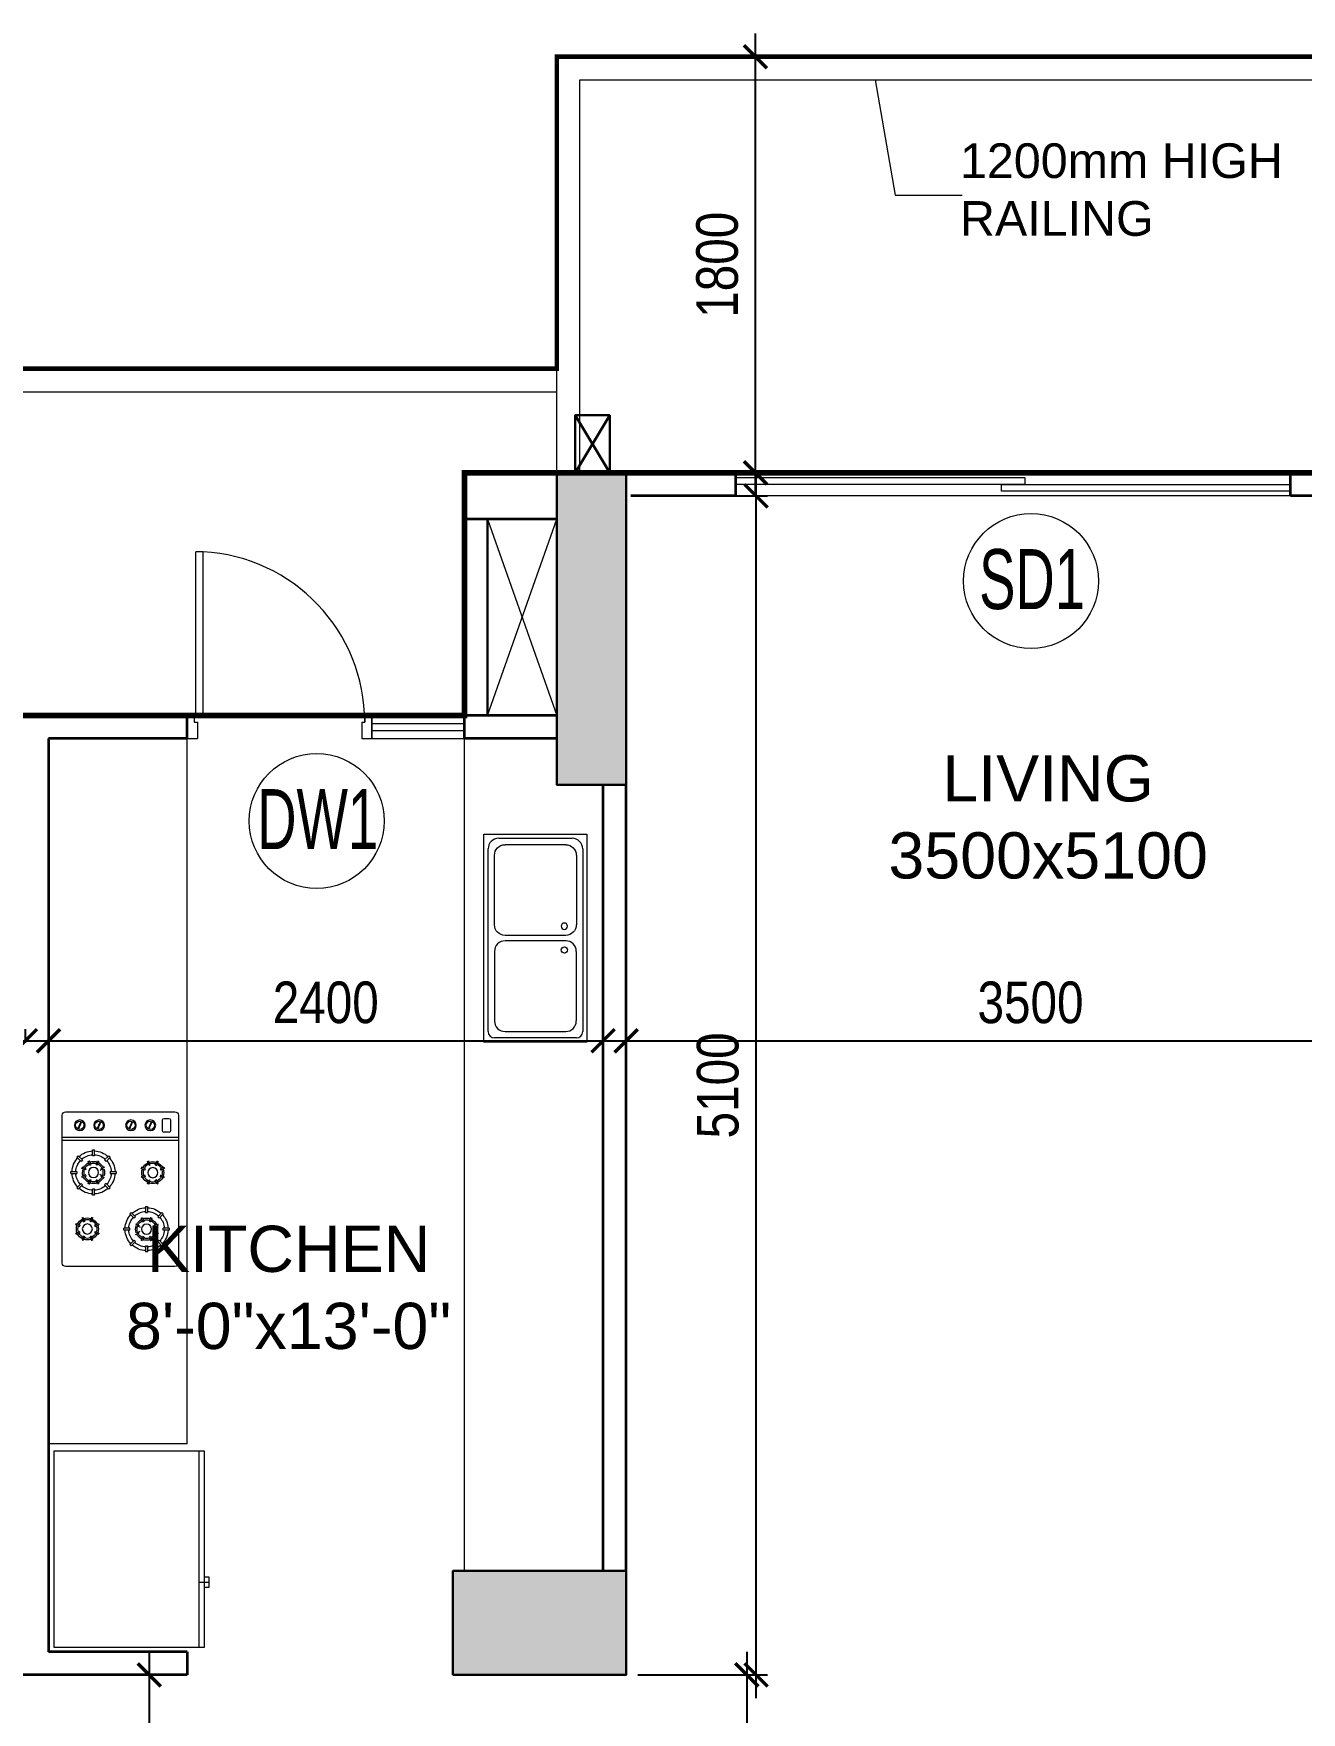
# Model space of a CAD drawing. Header units: millimetres. Extents: x 3650 to 49311, y 3096 to 28325.
# Drawn here: x 35262 to 40749, y 19418 to 26681 of the extents above; entities that cross this region are included whole.
import ezdxf
from ezdxf.enums import TextEntityAlignment as Align

# ---------------------------------------------------------------- set-up
doc = ezdxf.new("R2010")
doc.units = ezdxf.units.MM
for name, color, linetype, lineweight in [('-cutout', 30, 'Continuous', 30), ('13SC1', 7, 'Continuous', 15), ('25GR1', 7, 'Continuous', 15), ('DIM', 23, 'Continuous', 25), ('DIM 02', 13, 'Continuous', 15), ('DOOR', 36, 'Continuous', 15), ('FIXTURE', 8, 'Continuous', 9), ('GPMTAG', 7, 'Continuous', 15), ('HATCH', 8, 'Continuous', 13), ('Railing', 34, 'Continuous', 20), ('S-COLUMN HATCH', 254, 'Continuous', 13), ('S-TYPICAL COLUMN', 240, 'Continuous', 30), ('TEXT', 7, 'Continuous', 20), ('WALL', 40, 'Continuous', 35), ('WIN', 142, 'Continuous', 20)]:
    doc.layers.add(name, color=color, linetype=linetype, lineweight=lineweight)
doc.layers.add('AREA', color=1, linetype='Continuous')
doc.styles.add('arial', font='arial.ttf', dxfattribs={"width": 0.75})
doc.styles.add('ARIAL-NARROW', font='')
doc.styles.get("Standard").update_dxf_attribs({"font": 'arial.ttf'})
doc.styles.add('STYOTY', font='ROMANS.shx', dxfattribs={"width": 0.65, "height": 200})
doc.styles.get('ARIAL-NARROW').set_extended_font_data('Arial Narrow')
doc.dimstyles.new('MM 75', dxfattribs={"dimscale": 100, "dimtxt": 1.8, "dimasz": 1, "dimexe": 0.5, "dimexo": 0.5, "dimgap": 0.75, "dimtad": 1, "dimdec": 4, "dimdsep": 46, "dimtxsty": 'ARIAL-NARROW', "dimblk": 'ARCHTICK', "dimcen": -3, "dimdle": 1, "dimadec": 0, "dimazin": 0, "dimtfac": 1, "dimtdec": 4, "dimtofl": 0, "dimtmove": 1, "dimatfit": 3, "dimfxl": 1, "dimtolj": 1, "dimtzin": 0, "dimlwd": -1, "dimlwe": -1, "dimarcsym": 0})
doc.dimstyles.new('SUB- DIM 2', dxfattribs={"dimscale": 200, "dimtxt": 2, "dimasz": 1, "dimexe": 1, "dimexo": 1, "dimgap": 0.5, "dimtad": 1, "dimdec": 4, "dimrnd": 5, "dimdsep": 46, "dimtxsty": 'arial', "dimblk": 'ARCHTICK', "dimcen": -1.5, "dimdle": 1, "dimadec": 0, "dimazin": 0, "dimtfac": 1, "dimtdec": 4, "dimtofl": 0, "dimtmove": 1, "dimatfit": 3, "dimldrblk": 'DOTSMALL', "dimfxl": 1, "dimtolj": 1, "dimtzin": 0, "dimlwd": 13, "dimlwe": 13, "dimarcsym": 0})

# ---------------------------------------------------------------- blocks, each defined once
blk = doc.blocks.new('G$C249D5FE5')
at = {"layer": 'S-COLUMN HATCH'}
h = blk.add_hatch(color=256, dxfattribs=at)
h.dxf.hatch_style = 1
h.paths.add_polyline_path([(32875, 18325), (32575, 18325), (32575, 16975), (32875, 16975)])
h = blk.add_hatch(color=256, dxfattribs=at)
h.dxf.hatch_style = 1
h.paths.add_polyline_path([(32875, 18325), (32575, 18325), (32575, 16975), (32875, 16975)])
h = blk.add_hatch(color=256, dxfattribs=at)
h.dxf.hatch_style = 1
h.paths.add_polyline_path([(32125, 13125), (32875, 13125), (32875, 13575), (32125, 13575)])
at = {"layer": 'S-TYPICAL COLUMN', "ltscale": 500, "elevation": 0}
for points in [[(32875, 18325), (32575, 18325), (32575, 16975), (32875, 16975)], [(32875, 18325), (32575, 18325), (32575, 16975), (32875, 16975)], [(32125, 13125), (32875, 13125), (32875, 13575), (32125, 13575)], [(32125, 13125), (32875, 13125), (32875, 13575), (32125, 13575)]]:
    blk.add_lwpolyline(points, close=True, dxfattribs=at)
blk = doc.blocks.new('otyd')
at = {"layer": '13SC1', "color": 7}
blk.add_circle((0, 0), 250, dxfattribs=at)
at = {"layer": '25GR1', "color": 1, "true_color": 0xf00000, "style": 'STYOTY', "width": 0.65, "flags": 1}
for tag, p in [('01', (0, -94.2)), ('02', (3.2, -587.9))]:
    blk.add_attdef(tag, text='', height=200, dxfattribs=at).set_placement(p, align=Align.CENTER)
blk = doc.blocks.new('A$C5ED40C61')
for p, q in [((0, 900), (0, 0)), ((445.8, 900), (0, 900)), ((381.7, 881.7), (64.2, 881.7)), ((445.8, 0), (445.8, 900)), ((18.3, 835.8), (18.3, 45.8)), ((45.8, 808.3), (45.8, 507.5)), ((354.2, 854.2), (91.7, 854.2)), ((400, 507.5), (400, 808.3)), ((427.5, 45.8), (427.5, 835.8)), ((91.7, 461.7), (354.2, 461.7)), ((91.7, 438.3), (354.2, 438.3)), ((45.8, 91.7), (45.8, 392.5)), ((400, 392.5), (400, 91.7)), ((0, 0), (445.8, 0)), ((45.8, 18.3), (400, 18.3)), ((354.2, 45.8), (91.7, 45.8))]:
    blk.add_line(p, q)
at = {"extrusion": (0, 0, -1)}
for centre, major_axis, start_param, end_param in [((64.2, 835.8), (-32.4, 32.4), 5.497787, 7.068583), ((381.7, 835.8), (32.4, 32.4), -0.785398, 0.785398), ((91.7, 392.5), (-32.4, 32.4), -0.785398, 0.785398), ((354.2, 392.5), (-32.4, -32.4), 2.356194, 3.926991), ((97.5, 398.7), (-9.72, 9.72), 0.785398, 7.068583), ((91.7, 91.7), (32.4, 32.4), 2.356194, 3.926991), ((354.2, 91.7), (-32.4, 32.4), 2.356194, 3.926991), ((45.8, 45.8), (-19.4, 19.4), 3.926991, 5.497787), ((400, 45.8), (19.4, 19.4), 0.785398, 2.356194)]:
    blk.add_ellipse(centre, major_axis=major_axis, ratio=1, start_param=start_param, end_param=end_param, dxfattribs=at)
for centre, major_axis, start_param, end_param in [((91.7, 808.3), (-32.4, 32.4), -0.785398, 0.785398), ((354.2, 808.3), (32.4, 32.4), 5.497787, 7.068583), ((97.5, 501.3), (-9.72, -9.72), 0.785398, 7.068583), ((91.7, 507.5), (-32.4, -32.4), -0.785398, 0.785398), ((354.2, 507.5), (-32.4, 32.4), 2.356194, 3.926991)]:
    blk.add_ellipse(centre, major_axis=major_axis, ratio=1, start_param=start_param, end_param=end_param)
blk = doc.blocks.new('A$C48195D84-flatten-1')
for p, q in [((0, -628.6), (-850, -628.6)), ((-303.6, -671.4), (-303.6, -650)), ((-282.1, -628.6), (-282.1, -671.4)), ((-260.7, -650), (-260.7, -671.4)), ((-260.7, -671.4), (-303.6, -671.4))]:
    blk.add_line(p, q)
blk.add_lwpolyline([(0, -650), (0, 0), (-850, 0), (-850, -650)], close=True)
blk = doc.blocks.new('A$C38DF52A8-flatten-1')
for p, q in [((0, 14.9), (0, 654.8)), ((14.9, 669.7), (487.4, 669.7)), ((502.3, 654.8), (502.3, 14.9)), ((133.3, 580.1), (133.3, 606)), ((141.6, 580.1), (141.6, 606)), ((39.5, 512.1), (65.4, 512.1)), ((83.5, 556), (65.2, 574.3)), ((65.4, 512.1), (65.4, 503.8)), ((89.4, 561.9), (71.1, 580.2)), ((89.4, 561.9), (83.5, 556)), ((103.5, 518.8), (87.5, 525.5)), ((105.8, 524.3), (89.7, 531)), ((121.1, 539.6), (114.5, 555.7)), ((126.6, 541.9), (120, 558)), ((141.6, 580.1), (133.3, 580.1)), ((148.3, 541.9), (154.9, 558)), ((153.8, 539.6), (160.4, 555.7)), ((177.5, 522), (164.6, 516.6)), ((185.2, 531), (169.1, 524.3)), ((185.5, 561.9), (203.8, 580.2)), ((191.4, 556), (185.5, 561.9)), ((191.4, 556), (209.7, 574.3)), ((209.6, 512.1), (209.6, 503.8)), ((209.6, 512.1), (235.5, 512.1)), ((359.9, 518.1), (343.9, 524.7)), ((362.2, 523.6), (346.1, 530.2)), ((377.5, 538.9), (370.9, 554.9)), ((383, 541.1), (376.4, 557.2)), ((404.7, 541.1), (411.3, 557.2)), ((410.2, 538.9), (416.8, 554.9)), ((441.6, 530.2), (425.5, 523.6)), ((443.8, 524.7), (427.8, 518.1)), ((39.5, 503.8), (65.4, 503.8)), ((83.5, 459.9), (65.2, 441.6)), ((89.4, 454), (71.1, 435.7)), ((83.5, 459.9), (89.4, 454)), ((103.5, 497.2), (87.4, 490.5)), ((105.8, 491.7), (89.7, 485)), ((114.5, 460.2), (121.1, 476.3)), ((120, 458), (126.6, 474)), ((133.3, 410), (133.3, 435.8)), ((141.6, 435.8), (133.3, 435.8)), ((141.6, 410), (141.6, 435.8)), ((155, 458), (148.3, 474)), ((160.5, 460.2), (153.8, 476.3)), ((177.5, 494), (164.6, 499.3)), ((185.2, 485), (169.1, 491.7)), ((191.4, 459.9), (185.5, 454)), ((185.5, 454), (203.8, 435.7)), ((191.4, 459.9), (209.7, 441.6)), ((209.6, 503.8), (235.5, 503.8)), ((359.9, 496.4), (343.8, 489.7)), ((362.2, 490.9), (346.1, 484.2)), ((370.9, 459.5), (377.5, 475.6)), ((376.4, 457.2), (383, 473.3)), ((411.4, 457.2), (404.7, 473.3)), ((416.9, 459.5), (410.2, 475.6)), ((441.6, 484.2), (425.5, 490.9)), ((443.9, 489.7), (427.8, 496.4)), ((87.7, 311.3), (94.4, 295.2)), ((93.2, 313.5), (99.9, 297.5)), ((128.2, 313.5), (121.6, 297.5)), ((133.7, 311.3), (127.1, 295.2)), ((313.1, 310.9), (294.9, 329.1)), ((319, 316.7), (300.8, 335)), ((313.1, 310.9), (319, 316.7)), ((344.1, 310.5), (350.8, 294.4)), ((349.6, 312.8), (356.3, 296.7)), ((362.9, 360.8), (362.9, 334.9)), ((362.9, 334.9), (371.3, 334.9)), ((371.3, 360.8), (371.3, 334.9)), ((384.6, 312.8), (377.9, 296.7)), ((390.1, 310.5), (383.4, 294.4)), ((415.2, 316.7), (433.5, 335)), ((421.1, 310.9), (415.2, 316.7)), ((421.1, 310.9), (439.3, 329.1)), ((60.7, 281), (76.8, 274.3)), ((60.7, 246), (76.8, 252.7)), ((63, 286.5), (79.1, 279.8)), ((63, 240.5), (79.1, 247.2)), ((94.4, 231.9), (87.7, 215.8)), ((99.9, 229.6), (93.2, 213.5)), ((121.5, 229.6), (128.2, 213.5)), ((127, 231.9), (133.7, 215.8)), ((142.4, 279.8), (158.5, 286.5)), ((142.4, 247.2), (158.4, 240.5)), ((144.6, 252.7), (160.7, 246)), ((144.7, 274.3), (160.7, 281)), ((294.9, 266.9), (269.1, 266.9)), ((294.9, 258.6), (269.1, 258.6)), ((294.9, 258.6), (294.9, 266.9)), ((319.4, 285.7), (335.5, 279.1)), ((319.4, 239.8), (335.5, 246.4)), ((327.1, 276.7), (340, 271.4)), ((327.1, 248.8), (340, 254.1)), ((350.8, 231.1), (344.1, 215)), ((356.3, 228.8), (349.6, 212.8)), ((377.9, 228.8), (384.6, 212.8)), ((383.4, 231.1), (390.1, 215)), ((398.7, 246.4), (414.8, 239.8)), ((398.8, 279.1), (414.8, 285.7)), ((401, 273.6), (417.1, 280.2)), ((401, 251.9), (417.1, 245.3)), ((439.2, 258.6), (439.2, 266.9)), ((465.1, 266.9), (439.2, 266.9)), ((465.1, 258.6), (439.2, 258.6)), ((313.1, 214.7), (294.9, 196.4)), ((319, 208.8), (300.8, 190.5)), ((313.1, 214.7), (319, 208.8)), ((362.9, 190.6), (371.3, 190.6)), ((362.9, 190.6), (362.9, 164.8)), ((371.3, 190.6), (371.3, 164.8)), ((415.2, 208.8), (421.1, 214.7)), ((415.2, 208.8), (433.5, 190.5)), ((421.1, 214.7), (439.3, 196.4)), ((0, 125), (502.3, 125)), ((0, 110.1), (0, 125)), ((502.3, 110.1), (0, 110.1)), ((33.7, 36.3), (33.7, 81.7)), ((41.2, 89.1), (61.5, 89.1)), ((68.9, 81.7), (68.9, 36.3)), ((127.1, 75.6), (112.9, 42.8)), ((129.8, 74.5), (115.6, 41.6)), ((210.8, 75.6), (196.6, 42.8)), ((213.5, 74.5), (199.3, 41.6)), ((348.7, 75.6), (334.5, 42.8)), ((351.5, 74.5), (337.3, 41.6)), ((432.4, 75.6), (418.3, 42.8)), ((435.2, 74.5), (421, 41.6)), ((502.3, 125), (502.3, 110.1)), ((61.5, 28.9), (41.2, 28.9)), ((487.4, 0), (14.9, 0))]:
    blk.add_line(p, q)
at = {"extrusion": (0, 0, -1)}
for centre, major_axis, start_param, end_param in [((14.9, 654.8), (10.5, 10.5), 3.926991, 5.497787), ((487.4, 654.8), (10.5, -10.5), 3.926989, 5.497786), ((137.5, 508), (65.8, -65.8), 3.186407, 3.882176), ((137.5, 508), (54.4, 54.4), 4.766625, 5.443551), ((137.5, 508), (69.3, -69.3), 3.884456, 3.969525), ((137.5, 508), (65.8, 65.8), 5.542602, 6.238371), ((137.5, 508), (54.4, -54.4), 3.981227, 4.658153), ((137.5, 508), (69.3, -69.3), 2.31366, 2.398729), ((137.5, 508), (65.8, -65.8), 2.401009, 3.096778), ((137.5, 508), (54.4, 54.4), 3.981227, 4.658153), ((137.5, 508), (69.3, 69.3), 4.669854, 4.754924), ((137.5, 508), (37.5, -37.5), 2.693228, 2.805648), ((137.5, 508), (33.7, -33.7), 2.026485, 2.687022), ((137.5, 508), (33.7, -33.7), 2.811975, 3.472158), ((137.5, 508), (28.9, -28.9), 2.036898, 2.676795), ((137.5, 508), (28.9, -28.9), 2.822404, 3.461887), ((137.5, 508), (25.2, 25.2), 4.236821, 4.404182), ((137.5, 508), (37.5, 37.5), 5.049187, 5.161606), ((137.5, 508), (15.4, -15.4), 0.785398, 7.068583), ((137.5, 508), (25.2, -25.2), 3.451071, 3.618432), ((137.5, 508), (33.7, -33.7), 3.597111, 4.257093), ((137.5, 508), (28.9, 28.9), 5.178292, 5.817541), ((137.5, 508), (25.2, 25.2), 5.806644, 5.974006), ((137.5, 508), (37.5, 37.5), 5.83401, 5.94643), ((137.5, 508), (28.9, 28.9), 5.96315, 6.602482), ((137.5, 508), (33.7, 33.7), 5.952842, 6.612895), ((137.5, 508), (25.2, -25.2), 5.020719, 5.188081), ((137.5, 508), (30, 30), 0.336028, 0.448447), ((137.5, 508), (28.9, 28.9), 0.464905, 1.104587), ((137.5, 508), (33.7, 33.7), 0.454663, 1.115015), ((137.5, 508), (54.4, -54.4), 4.766625, 5.443551), ((137.5, 508), (69.3, -69.3), 4.669854, 4.754924), ((137.5, 508), (65.8, -65.8), 4.757204, 5.452973), ((137.5, 508), (69.3, 69.3), 0.742864, 0.827933), ((393.8, 507.2), (37.5, 37.5), 4.264024, 4.376444), ((393.8, 507.2), (33.7, 33.7), 3.597281, 4.257819), ((393.8, 507.2), (33.7, 33.7), 4.382772, 5.042954), ((393.8, 507.2), (28.9, 28.9), 3.607694, 4.247591), ((393.8, 507.2), (28.9, -28.9), 2.822404, 3.461887), ((393.8, 507.2), (25.2, 25.2), 4.236821, 4.404182), ((393.8, 507.2), (37.5, -37.5), 3.47839, 3.59081), ((393.8, 507.2), (15.4, -15.4), 0.785398, 7.068583), ((393.8, 507.2), (25.2, 25.2), 5.021867, 5.189229), ((393.8, 507.2), (33.7, 33.7), 5.167907, 5.827889), ((393.8, 507.2), (28.9, -28.9), 3.607499, 4.246748), ((393.8, 507.2), (25.2, -25.2), 4.235848, 4.403209), ((393.8, 507.2), (37.5, -37.5), 4.263372, 4.375791), ((393.8, 507.2), (28.9, 28.9), 5.96315, 6.602482), ((393.8, 507.2), (33.7, -33.7), 4.382046, 5.042098), ((393.8, 507.2), (25.2, 25.2), 0.30833, 0.475692), ((393.8, 507.2), (28.9, 28.9), 0.464905, 1.104587), ((393.8, 507.2), (33.7, 33.7), 0.454663, 1.115015), ((393.8, 507.2), (37.5, 37.5), 0.336028, 0.448447), ((137.5, 508), (65.8, 65.8), 3.186407, 3.882176), ((137.5, 508), (54.4, 54.4), 3.195829, 3.872755), ((137.5, 508), (69.3, 69.3), 3.099058, 3.184127), ((137.5, 508), (65.8, -65.8), 0.830213, 1.525982), ((137.5, 508), (54.4, 54.4), 2.410431, 3.087356), ((137.5, 508), (37.5, 37.5), 3.478543, 3.590963), ((137.5, 508), (33.7, 33.7), 2.811491, 3.472328), ((137.5, 508), (28.9, -28.9), 1.251042, 1.891289), ((137.5, 508), (25.2, 25.2), 3.451299, 3.618661), ((137.5, 508), (37.5, 37.5), 2.692792, 2.805212), ((137.5, 508), (25.2, 25.2), 2.665374, 2.832736), ((137.5, 508), (33.7, 33.7), 2.025629, 2.686537), ((137.5, 508), (28.9, -28.9), 0.465104, 1.105433), ((137.5, 508), (54.4, -54.4), 0.054236, 0.731162), ((137.5, 508), (65.8, 65.8), 1.615611, 2.31138), ((137.5, 508), (25.2, 25.2), 1.879355, 2.046717), ((137.5, 508), (37.5, 37.5), 1.906977, 2.019397), ((137.5, 508), (28.9, -28.9), 5.962585, 6.60268), ((137.5, 508), (33.7, 33.7), 1.239969, 1.900676), ((137.5, 508), (25.2, -25.2), 5.805994, 5.973356), ((137.5, 508), (30, 30), 1.121343, 1.233763), ((137.5, 508), (54.4, -54.4), 5.552023, 6.228949), ((137.5, 508), (69.3, -69.3), 6.240651, 6.32572), ((137.5, 508), (65.8, -65.8), 5.542602, 6.238371), ((393.8, 507.2), (37.5, -37.5), 1.907747, 2.020167), ((393.8, 507.2), (33.7, 33.7), 2.811491, 3.472328), ((393.8, 507.2), (28.9, 28.9), 2.821838, 3.462086), ((393.8, 507.2), (25.2, 25.2), 3.451299, 3.618661), ((393.8, 507.2), (37.5, -37.5), 1.121996, 1.234415), ((393.8, 507.2), (25.2, -25.2), 1.094578, 1.261939), ((393.8, 507.2), (33.7, 33.7), 2.025629, 2.686537), ((393.8, 507.2), (28.9, 28.9), 2.0359, 2.676229), ((393.8, 507.2), (25.2, -25.2), 0.308559, 0.47592), ((393.8, 507.2), (37.5, -37.5), 0.336181, 0.448601), ((393.8, 507.2), (28.9, -28.9), 5.962585, 6.60268), ((393.8, 507.2), (33.7, 33.7), 1.239969, 1.900676), ((393.8, 507.2), (25.2, -25.2), 5.805994, 5.973356), ((393.8, 507.2), (37.5, 37.5), 1.121343, 1.233763), ((137.5, 508), (69.3, 69.3), 2.31366, 2.398729), ((110.7, 263.5), (33.7, 33.7), 4.381561, 5.042269), ((110.7, 263.5), (28.9, -28.9), 2.820992, 3.461088), ((110.7, 263.5), (37.5, -37.5), 3.477774, 3.590193), ((110.7, 263.5), (25.2, 25.2), 5.020948, 5.188309), ((110.7, 263.5), (33.7, 33.7), 5.167222, 5.82813), ((110.7, 263.5), (28.9, -28.9), 3.606696, 4.247026), ((110.7, 263.5), (25.2, -25.2), 4.236171, 4.403532), ((110.7, 263.5), (37.5, 37.5), 5.834385, 5.946804), ((110.7, 263.5), (28.9, -28.9), 4.392635, 5.032882), ((110.7, 263.5), (33.7, 33.7), 5.953083, 6.613921), ((367.1, 262.8), (65.8, 65.8), 3.971805, 4.667574), ((367.1, 262.8), (54.4, -54.4), 2.410431, 3.087356), ((367.1, 262.8), (69.3, 69.3), 4.669854, 4.754924), ((367.1, 262.8), (65.8, -65.8), 3.186407, 3.882176), ((367.1, 262.8), (54.4, -54.4), 3.195829, 3.872755), ((367.1, 262.8), (33.7, 33.7), 4.381561, 5.042269), ((367.1, 262.8), (28.9, -28.9), 2.820992, 3.461088), ((367.1, 262.8), (37.5, 37.5), 5.04857, 5.160989), ((367.1, 262.8), (25.2, 25.2), 5.020948, 5.188309), ((367.1, 262.8), (33.7, -33.7), 3.596425, 4.257334), ((367.1, 262.8), (28.9, 28.9), 5.177493, 5.817822), ((367.1, 262.8), (69.3, 69.3), 5.455253, 5.540322), ((367.1, 262.8), (65.8, 65.8), 5.542602, 6.238371), ((367.1, 262.8), (54.4, 54.4), 5.552023, 6.228949), ((367.1, 262.8), (25.2, 25.2), 5.806967, 5.974328), ((367.1, 262.8), (37.5, -37.5), 4.263588, 4.376008), ((367.1, 262.8), (28.9, -28.9), 4.392635, 5.032882), ((367.1, 262.8), (33.7, 33.7), 5.953083, 6.613921), ((367.1, 262.8), (54.4, 54.4), 0.054236, 0.731162), ((367.1, 262.8), (69.3, -69.3), 4.669854, 4.754924), ((367.1, 262.8), (65.8, 65.8), 0.044815, 0.740584), ((110.7, 263.5), (37.5, -37.5), 2.692139, 2.804559), ((110.7, 263.5), (37.5, -37.5), 1.906824, 2.019244), ((110.7, 263.5), (33.7, 33.7), 3.596255, 4.256608), ((110.7, 263.5), (33.7, 33.7), 2.81125, 3.471302), ((110.7, 263.5), (28.9, 28.9), 3.606498, 4.24618), ((110.7, 263.5), (28.9, -28.9), 1.250761, 1.890093), ((110.7, 263.5), (25.2, -25.2), 2.664401, 2.831763), ((110.7, 263.5), (25.2, -25.2), 1.879127, 2.046488), ((110.7, 263.5), (15.4, -15.4), 0.785398, 7.068583), ((110.7, 263.5), (25.2, -25.2), 1.094255, 1.261617), ((110.7, 263.5), (33.7, -33.7), 0.455519, 1.1155), ((110.7, 263.5), (28.9, -28.9), 0.465903, 1.105152), ((110.7, 263.5), (25.2, 25.2), 1.880274, 2.047636), ((110.7, 263.5), (28.9, -28.9), 5.963996, 6.60348), ((110.7, 263.5), (33.7, -33.7), 5.953568, 6.613751), ((110.7, 263.5), (25.2, -25.2), 5.022095, 5.189457), ((110.7, 263.5), (25.2, 25.2), 1.095228, 1.26259), ((110.7, 263.5), (28.9, -28.9), 5.178491, 5.818387), ((110.7, 263.5), (33.7, -33.7), 5.168078, 5.828615), ((110.7, 263.5), (37.5, -37.5), 5.834821, 5.94724), ((110.7, 263.5), (37.5, 37.5), 0.336951, 0.44937), ((367.1, 262.8), (69.3, -69.3), 2.31366, 2.398729), ((367.1, 262.8), (65.8, -65.8), 1.615611, 2.31138), ((367.1, 262.8), (54.4, 54.4), 3.195829, 3.872755), ((367.1, 262.8), (33.7, 33.7), 3.596255, 4.256608), ((367.1, 262.8), (33.7, 33.7), 2.81125, 3.471302), ((367.1, 262.8), (28.9, 28.9), 3.606498, 4.24618), ((367.1, 262.8), (30, -30), 2.692139, 2.804559), ((367.1, 262.8), (30, -30), 1.906824, 2.019244), ((367.1, 262.8), (28.9, 28.9), 2.821558, 3.460889), ((367.1, 262.8), (25.2, 25.2), 4.235198, 4.402559), ((367.1, 262.8), (25.2, 25.2), 3.449923, 3.617285), ((367.1, 262.8), (15.4, 15.4), 2.35619449018949, 8.639379797369077), ((367.1, 262.8), (25.2, -25.2), 1.094255, 1.261617), ((367.1, 262.8), (28.9, 28.9), 2.0367, 2.675949), ((367.1, 262.8), (25.2, -25.2), 0.309478, 0.47684), ((367.1, 262.8), (28.9, -28.9), 5.963996, 6.60348), ((367.1, 262.8), (33.7, -33.7), 5.953568, 6.613751), ((367.1, 262.8), (25.2, 25.2), 1.095228, 1.26259), ((367.1, 262.8), (25.2, 25.2), 0.309706, 0.477068), ((367.1, 262.8), (28.9, -28.9), 5.178491, 5.818387), ((367.1, 262.8), (33.7, 33.7), 0.455689, 1.116226), ((367.1, 262.8), (37.5, 37.5), 0.336951, 0.44937), ((367.1, 262.8), (37.5, -37.5), 5.834821, 5.94724), ((367.1, 262.8), (54.4, -54.4), 5.552023, 6.228949), ((367.1, 262.8), (65.8, -65.8), 5.542602, 6.238371), ((367.1, 262.8), (69.3, -69.3), 5.455253, 5.540322), ((110.7, 263.5), (37.5, 37.5), 2.692575, 2.804995), ((110.7, 263.5), (37.5, -37.5), 0.336798, 0.449217), ((367.1, 262.8), (69.3, -69.3), 1.528262, 1.613331), ((367.1, 262.8), (65.8, 65.8), 2.401009, 3.096778), ((367.1, 262.8), (54.4, -54.4), 0.839634, 1.51656), ((367.1, 262.8), (37.5, -37.5), 1.121779, 1.234199), ((367.1, 262.8), (33.7, 33.7), 2.026315, 2.686297), ((367.1, 262.8), (69.3, -69.3), 0.742864, 0.827933), ((367.1, 262.8), (54.4, 54.4), 1.625033, 2.301958), ((367.1, 262.8), (65.8, -65.8), 0.044815, 0.740584), ((367.1, 262.8), (37.5, 37.5), 1.907594, 2.020014), ((367.1, 262.8), (69.3, 69.3), 1.528262, 1.613331), ((41.2, 81.7), (5.26, 5.26), 3.926991, 5.497787), ((61.5, 81.7), (5.26, -5.26), 3.926991, 5.497787), ((121.3, 58.6), (16.4, -16.4), 0.78538, 7.068565), ((121.3, 58.6), (12.7, -12.7), 1.27595, 4.251633), ((121.3, 58.6), (12.7, -12.7), 4.417543, 7.393226), ((205.1, 58.6), (16.4, -16.4), 0.785398, 7.068583), ((205.1, 58.6), (12.7, -12.7), 1.27595, 4.251633), ((205.1, 58.6), (12.7, -12.7), 4.417543, 7.393226), ((343, 58.6), (16.4, -16.4), 0.785398, 7.068583), ((343, 58.6), (12.7, 12.7), 2.846747, 5.822429), ((343, 58.6), (12.7, 12.7), 5.988339, 8.964022), ((426.7, 58.6), (16.4, -16.4), 0.78538, 7.068565), ((426.7, 58.6), (12.7, 12.7), 2.846747, 5.822429), ((426.7, 58.6), (12.7, 12.7), 5.988339, 8.964022), ((14.9, 14.9), (10.5, -10.5), 0.785398, 2.356194), ((41.2, 36.3), (5.26, -5.26), 0.785398, 2.356194), ((61.5, 36.3), (5.26, 5.26), 0.785398, 2.356194), ((487.4, 14.9), (10.5, 10.5), 0.785398, 2.356194)]:
    blk.add_ellipse(centre, major_axis=major_axis, ratio=1, start_param=start_param, end_param=end_param, dxfattribs=at)
blk = doc.blocks.new('d900')
for p, q in [((42.4, 115), (42.4, 908.9)), ((77.4, 908.9), (42.4, 908.9)), ((77.4, 115), (77.4, 908.9)), ((0, 115), (35, 115)), ((0, 115), (0, 0)), ((35, 115), (35, 80)), ((42.4, 115), (77.4, 115)), ((865, 115), (865, 80)), ((865, 115), (900, 115)), ((900, 115), (900, 0)), ((0, 0), (50, 0)), ((35, 80), (50, 80)), ((50, 80), (50, 0)), ((850, 80), (865, 80)), ((850, 80), (850, 0)), ((850, 0), (900, 0))]:
    blk.add_line(p, q)
blk.add_arc((35, 80), 830, 0, 87.07135)
blk = doc.blocks.new('G$C30D462EE')
at = {"layer": 'DOOR', "ltscale": 0.6}
blk.add_line((-9510, 8100), (-10310, 8100), dxfattribs=at)
at = {"layer": 'FIXTURE'}
for p, q in [((-10310, 4950), (-10310, 8000)), ((-9110, 4400, 0), (-9110, 8000)), ((-10310, 4950), (-10910, 4950))]:
    blk.add_line(p, q, dxfattribs=at)
at = {"layer": 'HATCH', "linetype": 'Continuous'}
for p, q in [((-9010, 8100, 0), (-8710, 8950, 0)), ((-9010, 8950, 0), (-8710, 8100, 0))]:
    blk.add_line(p, q, dxfattribs=at)
at = {"layer": 'Railing'}
for p, q in [((-8710, 9150), (-8710, 10950)), ((-8710, 10950, 0), (750, 10950, 0)), ((-8610, 9150), (-8610, 10850)), ((-8610, 10850, 0), (650, 10850, 0)), ((-15260, 9600), (-8710, 9600)), ((-15260, 9500), (-8710, 9500)), ((-9110, 8100, 0), (-9110, 8950, 0)), ((-9010, 8100, 0), (-9010, 8950, 0))]:
    blk.add_line(p, q, dxfattribs=at)
at = {"layer": 'WALL'}
for p, q in [((-9110, 8950, 0), (-9110, 9150, 0)), ((-8710, 9150, 0), (-9110, 9150, 0)), ((-7935, 9150), (-8710, 9150)), ((-7935, 9050), (-7935, 9150)), ((-5535, 9150), (-4195, 9150)), ((-5535, 9050), (-5535, 9150)), ((-7935, 9050), (-8390, 9050)), ((-4910, 9050), (-5535, 9050)), ((-8710, 8950, 0), (-9110, 8950, 0)), ((-10310, 8100), (-11485, 8100)), ((-10310, 8100), (-10410, 8100)), ((-10310, 8000), (-10310, 8100)), ((-8710, 8100, 0), (-9110, 8100)), ((-9110, 8000), (-9110, 8100)), ((-10310, 8000), (-10910, 8000)), ((-10910, 8000), (-10910, 4050)), ((-8710, 8000, 0), (-9110, 8000)), ((-8510, 4400, 0), (-8510, 7800, 0)), ((-8410, 4400, 0), (-8410, 7800, 0)), ((-10310, 4050), (-10910, 4050)), ((-10310, 4050), (-10310, 3950)), ((-10310, 3950), (-11110, 3950))]:
    blk.add_line(p, q, dxfattribs=at)
at = {"layer": 'WIN'}
for p, q in [((-5535, 9150), (-7935, 9150)), ((-5535, 9050), (-7935, 9050)), ((-9510, 8000), (-9510, 8100)), ((-9510, 8100), (-9110, 8100)), ((-9510, 8065), (-9110, 8065)), ((-9510, 8035), (-9110, 8035)), ((-9510, 8000), (-9110, 8000))]:
    blk.add_line(p, q, dxfattribs=at)
for points in [[(-7935, 9100), (-7935, 9130), (-6685, 9130), (-6685, 9100)], [(-6785, 9070), (-6785, 9100), (-5535, 9100), (-5535, 9070)]]:
    blk.add_lwpolyline(points, close=True, dxfattribs=at)
at = {"layer": 'DOOR', "ltscale": 0.6, "xscale": 0.8888888888886131, "yscale": 0.8888888888886131, "zscale": 0.8888888888886131}
blk.add_blockref('d900', (-10310, 8000), dxfattribs=at)
at = {"layer": 'FIXTURE', "xscale": -1}
blk.add_blockref('A$C5ED40C61', (-8579.8, 6687.2, 0), dxfattribs=at)
at = {"layer": 'FIXTURE', "rotation": 180}
blk.add_blockref('A$C38DF52A8-flatten-1', (-10347.9, 6386.1), dxfattribs=at)
at = {"layer": 'FIXTURE', "xscale": -1, "rotation": 89.99999999999899}
blk.add_blockref('A$C48195D84-flatten-1', (-10885.9, 4068.5), dxfattribs=at)
blk = doc.blocks.new('_ArchTick')
at = {"color": 0, "linetype": 'ByBlock', "const_width": 0.15}
blk.add_lwpolyline([(-0.5, -0.5), (0.5, 0.5)], dxfattribs=at)
blk = doc.blocks.new('*D216')
at = {"layer": 'Defpoints', "color": 0}
for p in [(37726.3, 22323.8), (35326.3, 22202.7, 0), (37726.3, 22162.4, 0)]:
    blk.add_point(p, dxfattribs=at)
at = {"layer": 'DIM'}
for p, q in [((35326.3, 22252.7), (35326.3, 22373.8)), ((37726.3, 22212.4), (37726.3, 22373.8)), ((35226.3, 22323.8), (37826.3, 22323.8))]:
    blk.add_line(p, q, dxfattribs=at)
at = {"layer": 'DIM', "xscale": 100, "yscale": 100, "zscale": 100, "rotation": 180}
blk.add_blockref('_ArchTick', (35326.3, 22323.8), dxfattribs=at)
at = {"layer": 'DIM', "xscale": 100, "yscale": 100, "zscale": 100}
blk.add_blockref('_ArchTick', (37726.3, 22323.8), dxfattribs=at)
at = {"layer": 'DIM', "color": 3, "insert": (36526.3, 22488.8), "char_height": 180, "attachment_point": 5, "style": 'ARIAL-NARROW'}
blk.add_mtext('\\A1;2400', dxfattribs=at)
blk = doc.blocks.new('*D217')
at = {"layer": 'Defpoints', "color": 0}
for p in [(41326.3, 22323.8), (37826.3, 22162.4, 0), (41326.3, 22186.3, 0)]:
    blk.add_point(p, dxfattribs=at)
at = {"layer": 'DIM'}
for p, q in [((37826.3, 22212.4), (37826.3, 22373.8)), ((41326.3, 22236.3), (41326.3, 22373.8)), ((37726.3, 22323.8), (41426.3, 22323.8))]:
    blk.add_line(p, q, dxfattribs=at)
at = {"layer": 'DIM', "xscale": 100, "yscale": 100, "zscale": 100, "rotation": 180}
blk.add_blockref('_ArchTick', (37826.3, 22323.8), dxfattribs=at)
at = {"layer": 'DIM', "xscale": 100, "yscale": 100, "zscale": 100}
blk.add_blockref('_ArchTick', (41326.3, 22323.8), dxfattribs=at)
at = {"layer": 'DIM', "color": 3, "insert": (39576.3, 22488.8), "char_height": 180, "attachment_point": 5, "style": 'ARIAL-NARROW'}
blk.add_mtext('\\A1;3500', dxfattribs=at)
blk = doc.blocks.new('*D224')
at = {"layer": 'Defpoints', "color": 0}
for p in [(35321.7, 19580.7, 0), (35321.7, 18080.7, 0), (35762.3, 18080.7)]:
    blk.add_point(p, dxfattribs=at)
at = {"layer": 'DIM'}
for p, q in [((35762.3, 19680.7), (35762.3, 17980.7)), ((35371.7, 19580.7), (35812.3, 19580.7)), ((35371.7, 18080.7), (35812.3, 18080.7))]:
    blk.add_line(p, q, dxfattribs=at)
at = {"layer": 'DIM', "xscale": 100, "yscale": 100, "zscale": 100}
for p, rotation in [((35762.3, 19580.7), 90), ((35762.3, 18080.7), 270)]:
    blk.add_blockref('_ArchTick', p, dxfattribs=dict(at, rotation=rotation))
at = {"layer": 'DIM', "color": 3, "insert": (35597.3, 18830.7), "char_height": 180, "attachment_point": 5, "rotation": 90, "style": 'ARIAL-NARROW'}
blk.add_mtext('\\A1;1500', dxfattribs=at)
blk = doc.blocks.new('*D228')
at = {"layer": 'Defpoints', "color": 0}
for p in [(35226.3, 22323.8), (31876.3, 22265.3, 0), (35226.3, 22265.3, 0)]:
    blk.add_point(p, dxfattribs=at)
at = {"layer": 'DIM'}
for p, q in [((31876.3, 22315.3), (31876.3, 22373.8)), ((35226.3, 22315.3), (35226.3, 22373.8)), ((31776.3, 22323.8), (35326.3, 22323.8))]:
    blk.add_line(p, q, dxfattribs=at)
at = {"layer": 'DIM', "xscale": 100, "yscale": 100, "zscale": 100, "rotation": 180}
blk.add_blockref('_ArchTick', (31876.3, 22323.8), dxfattribs=at)
at = {"layer": 'DIM', "xscale": 100, "yscale": 100, "zscale": 100}
blk.add_blockref('_ArchTick', (35226.3, 22323.8), dxfattribs=at)
at = {"layer": 'DIM', "color": 3, "insert": (33551.3, 22488.8), "char_height": 180, "attachment_point": 5, "style": 'ARIAL-NARROW'}
blk.add_mtext('\\A1;3350', dxfattribs=at)
blk = doc.blocks.new('*D231')
at = {"layer": 'Defpoints', "color": 0}
for p in [(37826.3, 24680.7, 0), (38388.6, 24680.7), (37826.3, 19580.7, 0)]:
    blk.add_point(p, dxfattribs=at)
at = {"layer": 'DIM'}
for p, q in [((38388.6, 19480.7), (38388.6, 24780.7)), ((37876.3, 24680.7), (38438.6, 24680.7)), ((37876.3, 19580.7), (38438.6, 19580.7))]:
    blk.add_line(p, q, dxfattribs=at)
at = {"layer": 'DIM', "xscale": 100, "yscale": 100, "zscale": 100}
for p, rotation in [((38388.6, 24680.7), 90), ((38388.6, 19580.7), 270)]:
    blk.add_blockref('_ArchTick', p, dxfattribs=dict(at, rotation=rotation))
at = {"layer": 'DIM', "color": 3, "insert": (38223.6, 22130.7), "char_height": 180, "attachment_point": 5, "rotation": 90, "style": 'ARIAL-NARROW'}
blk.add_mtext('\\A1;5100', dxfattribs=at)
blk = doc.blocks.new('*D232')
at = {"layer": 'Defpoints', "color": 0}
for p in [(37826.3, 19580.7, 0), (37998, 15730.7, 0), (38348.7, 15730.7)]:
    blk.add_point(p, dxfattribs=at)
at = {"layer": 'DIM'}
for p, q in [((38348.7, 19680.7), (38348.7, 15630.7)), ((37876.3, 19580.7), (38398.7, 19580.7)), ((38048, 15730.7), (38398.7, 15730.7))]:
    blk.add_line(p, q, dxfattribs=at)
at = {"layer": 'DIM', "xscale": 100, "yscale": 100, "zscale": 100}
for p, rotation in [((38348.7, 19580.7), 90), ((38348.7, 15730.7), 270)]:
    blk.add_blockref('_ArchTick', p, dxfattribs=dict(at, rotation=rotation))
at = {"layer": 'DIM', "color": 3, "insert": (38183.7, 17655.7), "char_height": 180, "attachment_point": 5, "rotation": 90, "style": 'ARIAL-NARROW'}
blk.add_mtext('\\A1;3850', dxfattribs=at)
blk = doc.blocks.new('*D316')
at = {"layer": 'Defpoints', "color": 0}
for p in [(38385.9, 26580.7), (38569, 26580.7, 0), (38569, 24780.7, 0)]:
    blk.add_point(p, dxfattribs=at)
at = {"layer": 'DIM'}
for p, q in [((38385.9, 24680.7), (38385.9, 26680.7)), ((38519, 26580.7), (38335.9, 26580.7)), ((38519, 24780.7), (38335.9, 24780.7))]:
    blk.add_line(p, q, dxfattribs=at)
at = {"layer": 'DIM', "xscale": 100, "yscale": 100, "zscale": 100}
for p, rotation in [((38385.9, 26580.7), 90), ((38385.9, 24780.7), 270)]:
    blk.add_blockref('_ArchTick', p, dxfattribs=dict(at, rotation=rotation))
at = {"layer": 'DIM', "color": 3, "insert": (38220.9, 25680.7), "char_height": 180, "attachment_point": 5, "rotation": 90, "style": 'ARIAL-NARROW'}
blk.add_mtext('\\A1;1800', dxfattribs=at)
blk = doc.blocks.new('G$CFD200602')
at = {"layer": 'AREA', "const_width": 25}
blk.add_lwpolyline([(18433.47905, 19921.99803), (8573.47905, 19921.99803), (8573.47905, 18871.99803), (2423.47905, 18871.99803), (2423.47905, 20371.99803), (1033.47905, 20371.99803)], dxfattribs=at)
blk = doc.blocks.new('_DotSmall')
at = {"color": 0, "linetype": 'ByBlock', "const_width": 0.5}
blk.add_lwpolyline([(-0.0625, 0, 1), (0.0625, 0, 1)], format="xyb", close=True, dxfattribs=at)
blk = doc.blocks.new('G$CA3970B29')
at = {"layer": 'TEXT', "ltscale": 500, "insert": (-7715.4, 1425.2, 0), "char_height": 150, "width": 1882.654, "attachment_point": 1}
blk.add_mtext('\\pxql;1200mm HIGH RAILING', dxfattribs=at)
at = {"layer": 'TEXT', "ltscale": 500, "has_arrowhead": 0}
blk.add_leader([(-8081.7, 1700, 0), (-7995.9, 1201.2, 0), (-7706.2, 1201.2, 0)], dimstyle='SUB- DIM 2', override={"dimgap": 0.5, "dimtad": 0}, dxfattribs=at)

msp = doc.modelspace()

# ---------------------------------------------------------------- linework, layer by layer
at = {"layer": '-cutout'}
for p, q in [((37606.29377, 24780.74831, 0), (37756.29377, 25030.74831, 0)), ((37756.29377, 24780.74831, 0), (37606.29377, 25030.74831, 0))]:
    msp.add_line(p, q, dxfattribs=at)
at = {"layer": '-cutout', "elevation": 0}
msp.add_lwpolyline([(37756.29377, 25030.74831), (37606.29377, 25030.74831), (37606.29377, 24780.74831), (37756.29377, 24780.74831)], close=True, dxfattribs=at)
at = {"layer": 'Defpoints', "color": 2, "const_width": 20, "elevation": 0}
msp.add_lwpolyline([(46986.29377, 26580.74831), (46986.29377, 24780.74831), (37126.29377, 24780.74831), (37126.29377, 23730.74831), (30976.29377, 23730.74831), (30976.29377, 25230.74831), (37526.29377, 25230.74831), (37526.29377, 26580.74831)], close=True, dxfattribs=at)
at = {"layer": 'Defpoints', "const_width": 20, "elevation": 0}
msp.add_lwpolyline([(29586.29377, 6030.74831), (30976.29377, 6030.74831), (30976.29377, 7530.74831), (37126.29377, 7530.74831), (37126.29377, 6480.74831), (46986.29377, 6480.74831), (46986.29377, 9630.74831), (46916.29377, 9630.74831), (46916.29377, 12330.74831), (46236.29377, 12330.74831), (46236.29377, 18930.74831), (46916.29377, 18930.74831), (46916.29377, 21630.74831), (46986.29377, 21630.74831), (46986.29377, 24780.74831), (37526.29377, 24780.74831), (37126.29377, 24780.74831), (37126.29377, 23730.74831), (30976.29377, 23730.74831), (30976.29377, 25230.74831), (29586.29377, 25230.74831)], dxfattribs=at)
at = {"layer": 'Defpoints', "color": 1, "const_width": 10, "elevation": 0}
msp.add_lwpolyline([(37226.29377, 24580.74831), (37526.29377, 24580.74831), (37526.29377, 23730.74831), (37226.29377, 23730.74831)], close=True, dxfattribs=at)

# ---------------------------------------------------------------- block references
at = {"layer": 'DIM 02'}
msp.add_blockref('G$CFD200602', (28552.81472, 4858.75028, 0), dxfattribs=at)
at = {"layer": 'GPMTAG'}
ref = msp.add_blockref('otyd', (39578.4225, 24312.61847, 0), dxfattribs=dict(at, xscale=1.167124152258039, yscale=1.167124152258039, zscale=1.167124152258039))
ref.add_attrib('01', 'SD1', dxfattribs={"layer": '25GR1', "height": 259.360923, "width": 0.65}).set_placement((39582.92464, 24191.28053, 0), align=Align.CENTER)
ref = msp.add_blockref('otyd', (36486.94766, 23274.36808, 0), dxfattribs=dict(at, xscale=1.167124152258039, yscale=1.167124152258039, zscale=1.167124152258039))
ref.add_attrib('01', 'DW1', dxfattribs={"layer": '25GR1', "height": 259.360923, "width": 0.65}).set_placement((36491.44979, 23153.03015, 0), align=Align.CENTER)
at = {"layer": 'S-TYPICAL COLUMN'}
msp.add_blockref('G$C249D5FE5', (4951.29377, 6455.74831, 0), dxfattribs=at)
at = {"layer": 'WALL'}
for name, p in [('G$C30D462EE', (46236.29377, 15630.74831, 0)), ('G$CA3970B29', (46986.29377, 24780.74831, 0))]:
    msp.add_blockref(name, p, dxfattribs=at)

# ---------------------------------------------------------------- texts
at = {"layer": 'TEXT', "ltscale": 500, "char_height": 200, "width": 1474.3265873, "attachment_point": 1}
for s, insert in [('\\pxqc;{\\C0;LIVING\\P3500x5100}', (38915.2641, 23559.12151, 0)), ('\\pxqc;{\\C0;KITCHEN\\P8\'-0"x13\'-0"}', (35628.36594, 21523.81117, -0.01513))]:
    msp.add_mtext(s, dxfattribs=dict(at, insert=insert))

# ---------------------------------------------------------------- dimensions: what is measured, and where the dimension line sits
at = {"layer": 'DIM'}
for base, p1, p2, override, picture, middle in [((38385.94201, 26580.74831, 0), (38568.95925, 24780.74831, 0), (38568.95925, 26580.74831, 0), {"dimpost": '\\X', "dimtxsty": 'ARIAL-NARROW'}, '*D316', (38220.94201, 25680.74831, 0)), ((38388.62884, 24680.74831, 0), (37826.29377, 19580.74831, 0), (37826.29377, 24680.74831, 0), {"dimpost": '\\X'}, '*D231', (38223.62884, 22130.74831, 0)), ((35762.26124, 18080.74831, 0), (35321.68802, 19580.74831, 0), (35321.68802, 18080.74831, 0), {"dimpost": '\\X', "dimtxsty": 'ARIAL-NARROW'}, '*D224', (35597.26124, 18830.74831, 0)), ((38348.66598, 15730.74831, 0), (37826.29377, 19580.74831, 0), (37998.04313, 15730.74831, 0), {"dimpost": '\\X'}, '*D232', (38183.66598, 17655.74831, 0))]:
    dim = msp.add_linear_dim(base=base, p1=p1, p2=p2, angle=90, dimstyle='MM 75', override=override, dxfattribs=at)
    dim.commit()
    dim.dimension.update_dxf_attribs({"geometry": picture, "text_midpoint": middle})
for base, p1, p2, picture, middle in [((35226.29377, 22323.79157, 0), (31876.29377, 22265.30134, 0), (35226.29377, 22265.30134, 0), '*D228', (33551.29377, 22488.79157, 0)), ((37726.29377, 22323.79157, 0), (35326.29377, 22202.69346, 0), (37726.29377, 22162.36929, 0), '*D216', (36526.29377, 22488.79157, 0)), ((41326.29377, 22323.79157, 0), (37826.29377, 22162.36929, 0), (41326.29377, 22186.30834, 0), '*D217', (39576.29377, 22488.79157, 0))]:
    dim = msp.add_linear_dim(base=base, p1=p1, p2=p2, dimstyle='MM 75', override={"dimpost": '\\X'}, dxfattribs=at)
    dim.commit()
    dim.dimension.update_dxf_attribs({"geometry": picture, "text_midpoint": middle})

doc.saveas('drawing.dxf')
